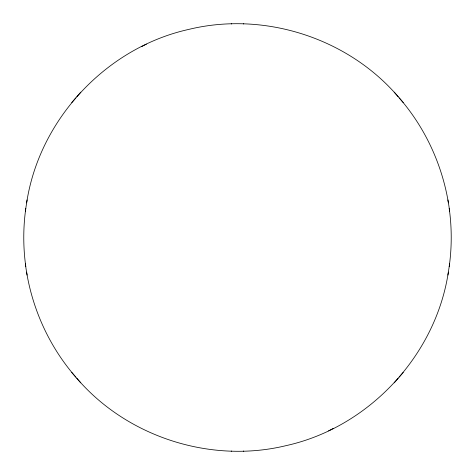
<?xml version="1.0" encoding="UTF-8"?>
<svg xmlns="http://www.w3.org/2000/svg" width="475" height="475" viewBox="0 0 475 475"><rect width="100%" height="100%" fill="white"/><g stroke="black" fill="none" stroke-linecap="round" stroke-linejoin="round"><path stroke-width="0.71" d="M25.804 208.353C23.097 227.65 23.097 247.35 25.804 266.647M449.196 266.647C451.903 247.35 451.903 227.65 449.196 208.353M26.636 202.914C39.259 119.356 106.258 47.708 188.771 29.403C263.94 11.073 347.789 37.869 398.163 96.668M76.837 378.332C127.211 437.131 211.06 463.927 286.229 445.598C368.737 427.292 435.741 355.644 448.364 272.086M25.353 211.357L27.081 199.928M447.919 275.072L449.647 263.643M71.761 102.517L75.81 97.88M76.837 96.668L80.762 92.168M394.238 382.832L398.163 378.332M399.19 377.12L403.239 372.483M141.615 46.639L146.437 44.122M328.563 430.878L333.385 428.361M243.325 23.904L243.746 23.893M231.254 451.108L231.675 451.096M231.254 23.893L231.675 23.904M243.325 451.096L243.746 451.108M399.19 97.88C426.823 129.544 444.469 169.676 449.647 211.357M25.353 263.643C30.531 305.324 48.177 345.456 75.81 377.12M394.238 92.168L403.239 102.517M71.761 372.483L80.762 382.832M447.919 199.928L448.364 202.914M26.636 272.086L27.081 275.072"/></g></svg>
